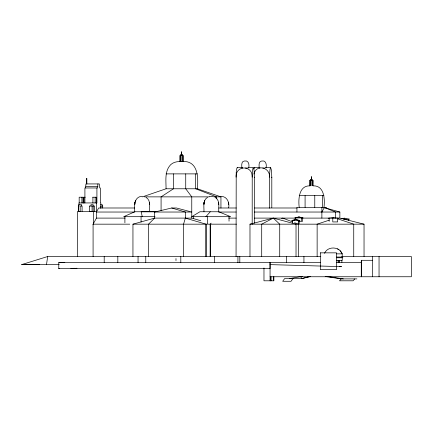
<?xml version="1.0" encoding="UTF-8"?>
<svg xmlns="http://www.w3.org/2000/svg" width="433" height="433" viewBox="0 0 433 433"><rect width="100%" height="100%" fill="white"/><g stroke="black" fill="none" stroke-linecap="round" stroke-linejoin="round"><path stroke-width="0.65" d="M59.348 268.655L58.774 268.655L58.774 262.593L64.809 262.593M78.313 211.391L78.313 206.038M79.174 202.936L79.174 197.215L83.033 197.215L83.033 202.936M81.669 206.043L81.669 204.712L78.703 204.712L78.703 211.391L80.186 211.391L80.186 206.038L82.091 206.038L82.091 211.391M81.891 202.936L81.891 197.215M83.688 202.936L83.688 197.215L85.323 197.215M84.018 202.936L84.018 197.215M86.394 183.928L86.394 178.423L86.849 178.423L86.849 183.928M90.962 206.043L90.962 204.712L93.182 204.712L93.182 211.391M92.072 211.391L92.072 206.038M92.911 202.936L92.911 197.215M93.485 256.525L93.084 256.525L93.084 224.17L96.445 218.102L96.44 202.936M95.136 202.936L95.136 197.215M96.315 202.936L96.315 197.215L92.797 197.215M100.84 208.046L100.84 206.038L102.708 206.038L102.708 208.046M102.323 206.043L102.323 204.712L100.543 204.712M104.201 262.593L104.201 256.525M117.825 262.593L117.825 256.525M132.947 256.525L132.953 224.17L154.646 218.102L191.765 218.102L200.82 220.754M155.036 216.689L123.686 216.689L134.825 211.753C133.824 206.048 134.284 196.393 142.213 196.29M138.051 262.593L138.051 256.525M145.769 256.525L145.769 262.593M149.596 211.753C149.353 207.006 151.128 200.43 146.089 197.399M175.982 260.574L175.982 258.55M180.014 161.541L180.014 155.474L183.11 155.474L183.11 161.541M180.133 161.541L180.133 155.474M180.805 262.593L180.805 256.525M180.799 161.541L180.799 155.474M181.476 154.592L181.649 151.718L181.649 154.592M182.028 161.541L182.028 155.474M182.986 161.541L182.986 155.474M193.383 218.605L193.383 216.684M203.959 211.753C204.203 207.012 202.428 200.43 207.467 197.399M206.021 224.17L206.021 256.525L206.021 224.17L185.329 218.102L185.329 212.035L171.706 207.992L154.646 212.035L154.646 218.102L148.535 224.17L148.535 256.525M207.483 223.72L207.483 216.689M210.232 224.17L210.232 256.525L210.232 224.17L211.12 223.157M214.373 262.593L214.373 256.525M218.725 211.753L199.938 211.753L191.765 216.684L230.648 216.689L218.725 211.753C218.481 207.012 220.262 200.43 215.217 197.399M228.656 207.862C229.755 202.833 227.184 196.36 221.279 196.42M229.03 221.166L229.03 216.689M236.061 256.525L236.212 172.383L236.635 168.892L237.203 167.609L242.583 167.609M237.923 262.593L237.923 256.525M239.812 262.593L239.812 256.525M248.672 168.015C249.603 164.886 248.645 159.999 244.472 160.984C241.029 161.292 241.782 165.623 241.863 168.015L242.518 168.015M252.19 224.408L252.228 174.688L252.764 168.892L253.332 167.614L254.144 170.407L254.48 177.649M254.48 223.092L254.48 177.157M263.973 267.989L263.973 280.795L273.883 280.795L273.883 276.752M265.997 168.015C266.928 164.886 265.97 159.999 261.797 160.984C258.355 161.292 259.107 165.623 259.188 168.015L259.843 168.015M269.515 208.208L269.553 174.688L270.089 168.892L270.657 167.614L271.469 170.407L271.805 177.649M270.062 280.795L270.068 262.593L270.636 262.593M271.107 280.795L271.107 276.752M271.805 207.721L271.8 177.157M273.293 280.795L273.293 276.752M286.43 262.593L286.43 256.525M292.307 222.957L292.307 220.527M295.522 219.764L295.522 217.945M296.935 212.035L296.935 207.375L326.265 207.375L326.265 208.706M298.315 256.525L298.315 220.527M299.176 223.563L299.176 220.527M301.525 217.945L301.525 221.582L298.857 221.582M302.391 221.582L302.391 217.945M303.934 262.593L303.934 256.525M309.844 185.757L309.968 180.361L309.968 185.757M310.634 185.757L310.634 180.361M311.305 179.479L311.484 176.61L311.479 179.479M311.863 185.757L311.863 180.361M312.821 185.757L312.945 180.361L312.945 185.757M321.876 218.102L321.881 207.375M329.145 221.323L329.145 218.292M332.782 218.292L332.782 221.929L337.67 221.929L337.67 218.292M338.086 262.349L338.086 260.325M338.877 262.349L338.877 260.325M339.472 262.349L339.472 260.325M341.875 262.349L341.875 260.325M342.222 257.765L342.222 260.325L336.576 260.325M342.222 257.04L342.222 253.857C339.504 246.355 327.543 245.912 324.523 253.343M348.619 220.392L348.619 219.174M372.586 276.752L372.586 256.531M379.048 256.531L379.048 276.752M236.061 177.157C235.498 164.919 252.753 164.919 252.19 177.157M46.504 264.617L47.673 256.525L320.793 256.525M85.566 187.971L85.907 183.928L99.352 183.928L99.693 187.971L100.353 187.971L100.353 202.936L100.829 202.936L100.829 208.138M97.918 183.928L97.577 187.971L84.906 187.971L84.906 202.936M185.329 218.102L183.57 224.17L183.57 256.525M253.96 168.892L254.528 167.609L259.908 167.609M142.489 196.869L166.045 188.777C166.115 180.539 164.416 171.251 170.683 164.675C174.651 160.952 180.361 161.46 185.378 161.541C198.547 162.797 198.217 179.1 197.388 188.777L220.944 196.869L220.944 208.078M299.219 207.375C298.196 199.424 298.819 185.356 310.077 185.854M253.873 174.104C256.233 163.75 270.295 167.284 269.515 177.157M135.643 200.306L135.145 201.518M204.771 200.306L204.273 201.524M321.876 212.035L324.068 207.992L325.659 207.992L339.862 212.035L339.862 218.102L364.039 224.17L364.039 256.525M293.022 278.571L291.046 281.282L282.679 281.282L284.654 278.571L301.85 278.571L310.353 276.492M344.359 218.167L343.623 219.174L349.642 219.174L344.359 218.167L341.063 218.795M332.636 218.292L333.405 217.279L338.693 218.292L328.122 218.292L333.405 217.279M356.9 278.895L341.215 278.895L339.537 280.795L353.106 280.795L354.789 278.895M205.864 216.689L210.276 211.753M93.084 224.5L93.485 224.17L93.485 211.391M329.15 220.197L317.135 224.17L317.135 256.525M295.766 217.945L298.954 216.933L303.214 217.945L294.694 217.945L298.954 216.933L302.142 217.945M292.556 220.527L295.744 219.52L300.004 220.527L291.485 220.527L295.744 219.52L298.932 220.527M59.251 264.617L21.65 264.606L47.673 256.525M249.982 256.525L249.982 224.17L273.288 218.102L296.026 224.17L296.026 256.525M309.996 276.492L301.85 278.571L300.567 276.671L289.715 278.571M281.51 218.384L282.825 218.102L292.74 221.983M39.441 264.298L37.438 264.606L21.65 264.606M209.328 196.577L211.342 196.295L213.355 196.577M74.254 268.254L70.925 268.66L76.971 268.249M300.567 276.671L302.526 276.465M336.56 262.566L361.301 262.539M180.853 154.592L182.266 154.592M180.453 154.884L182.666 154.884M247.957 167.609L253.332 167.614M265.283 167.609L270.657 167.614M245.419 168.015L247.33 168.015M262.744 168.015L264.655 168.015M166.045 173.882L197.388 173.882M310.688 179.479L312.101 179.479M310.288 179.776L312.502 179.776M309.844 180.361L312.821 180.361M313.119 185.854C324.382 185.356 324.999 199.424 323.981 207.375M85.907 186.352L97.918 186.352M166.045 188.777L197.388 188.777M299.219 195.608L323.981 195.608M144.481 196.869L209.188 196.869M213.88 196.869L220.944 196.869M134.668 207.992L98.637 207.992L96.44 212.035L134.479 212.035M171.706 207.992L176.426 207.992L191.765 212.035L154.646 212.035M218.752 207.992L236.315 207.992M254.55 207.992L297.103 207.992M96.44 211.391L77.588 211.391L77.588 256.525M134.825 211.753L154.949 211.753L141.158 211.753L142.278 216.689M218.584 212.035L236.142 212.035M254.366 212.035L339.862 212.035M96.445 218.102L125.137 218.102M228.732 218.102L236.169 218.102M254.425 218.102L295.62 218.102M302.353 218.102L329.648 218.102M337.356 218.102L339.862 218.102M93.084 224.17L129.786 224.17M132.953 224.17L236.467 224.17M249.982 224.17L364.039 224.17M336.576 253.857L342.222 253.857L340.132 250.772M341.669 256.525L411.35 256.531L411.35 276.752L270.062 276.752M336.576 257.04L342.828 257.04M336.576 257.765L342.828 257.765M372.591 260.298L361.301 260.298L361.301 276.752L361.301 260.574M58.774 262.593L320.323 262.571M58.774 268.655L270.062 268.66L270.062 262.593M339.526 266.582L341.534 266.641L270.062 264.617M327.288 276.454L343.326 278.895M325.178 276.454L341.215 278.895M337.367 218.73L353.739 224.17L353.739 256.525M294.597 222.714L298.315 224.17M325.659 207.992L335.478 212.035L335.478 218.102M337.507 248.807L338.92 249.63M254.528 167.609L254.826 167.939M237.203 167.609L237.501 167.939M322.596 195.608L322.596 207.375M314.769 195.608L314.769 207.375M305.086 195.608L305.086 207.375M279.723 256.525L279.723 224.17L273.288 218.102L261.705 224.17L261.705 256.525M216.56 198.844L216.56 196.869L195.64 188.777L195.64 173.882M191.765 218.102L191.765 196.869L185.73 188.777L185.73 173.882M173.471 173.882L173.471 188.777L161.081 196.869L161.081 210.714M141.061 216.689L141.061 222.091M124.899 216.689L124.904 222.768M96.916 187.971L96.916 202.936L78.947 202.936L78.947 206.287M89.577 206.038L89.577 211.391L94.616 211.391L94.616 206.038L89.577 206.038M270.636 276.752L270.636 280.795L270.636 276.752M320.323 252.845L320.323 269.629L336.56 269.635L336.565 252.845L320.323 252.845M134.88 202.915L134.831 204.381L134.944 202.33L134.88 202.915M204.008 202.915L203.959 204.381L204.078 202.33L203.997 202.915M228.608 203.045L228.543 202.46L228.656 204.511L228.608 203.045M218.676 202.915L218.611 202.33L218.725 204.381L218.676 202.915M149.547 202.915L149.482 202.33L149.596 204.381L149.547 202.915"/></g></svg>
